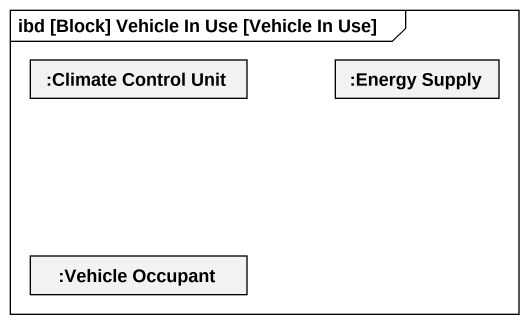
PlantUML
@startuml
mainframe ibd [Block] Vehicle In Use [Vehicle In Use]
rectangle ":Climate Control Unit" as Climate_Control_Unit
rectangle ":Energy Supply" as Energy_Supply
rectangle ":Vehicle Occupant" as Vehicle_Occupant
@enduml
